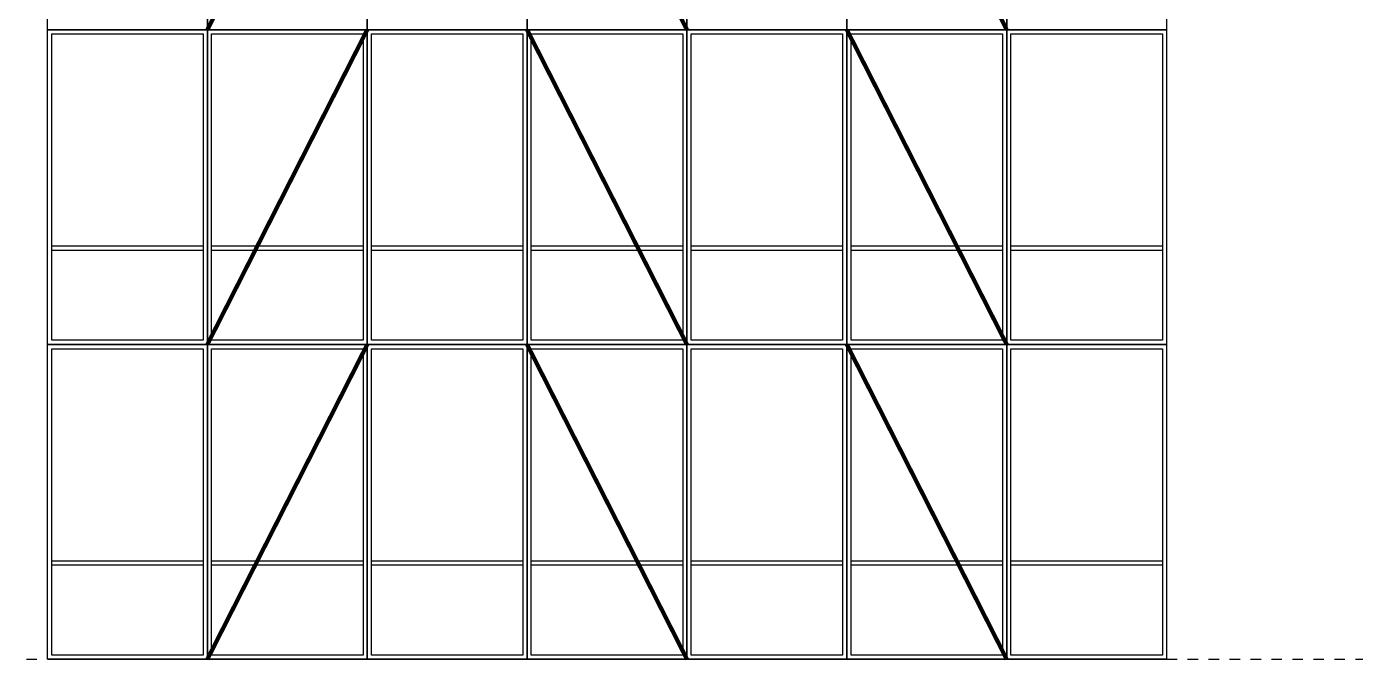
# Model space of a CAD drawing. Header units: metres. Extents: x -300 to 4827, y -95 to 2390.
# Drawn here: x 1630 to 2263, y 39 to 342 of the extents above; entities that cross this region are included whole.
import ezdxf

# ---------------------------------------------------------------- set-up
doc = ezdxf.new("R2010")
doc.units = ezdxf.units.M
doc.linetypes.add('DASHED', pattern=[10, 5, -5])
for name, color, linetype in [('base_line', 7, 'CONTINUOUS'), ('diagonal_braces', 5, 'CONTINUOUS'), ('rect_polygon', 7, 'CONTINUOUS'), ('rung', 7, 'CONTINUOUS'), ('space_line', 7, 'DASHED')]:
    doc.layers.add(name, color=color, linetype=linetype)

msp = doc.modelspace()

# ---------------------------------------------------------------- linework, layer by layer
at = {"layer": 'base_line'}
msp.add_line((1640, 40), (2173.4, 40), dxfattribs=at)
at = {"layer": 'diagonal_braces'}
for points in [[(1716.2, 340, 2, 2, 0), (1792.4, 490, 2, 2, 0)], [(1716.2, 340, 2, 2, 0), (1792.4, 490, 2, 2, 0)], [(1716.2, 340, 2, 2, 0), (1792.4, 490, 2, 2, 0)], [(1716.2, 340, 2, 2, 0), (1792.4, 490, 2, 2, 0)], [(1716.2, 340, 2, 2, 0), (1792.4, 490, 2, 2, 0)], [(1716.2, 340, 2, 2, 0), (1792.4, 490, 2, 2, 0)], [(1716.2, 340, 2, 2, 0), (1792.4, 490, 2, 2, 0)], [(1716.2, 340, 2, 2, 0), (1792.4, 490, 2, 2, 0)], [(1868.6, 490, 2, 2, 0), (1944.8, 340, 2, 2, 0)], [(1868.6, 490, 2, 2, 0), (1944.8, 340, 2, 2, 0)], [(1868.6, 490, 2, 2, 0), (1944.8, 340, 2, 2, 0)], [(1868.6, 490, 2, 2, 0), (1944.8, 340, 2, 2, 0)], [(1868.6, 490, 2, 2, 0), (1944.8, 340, 2, 2, 0)], [(1868.6, 490, 2, 2, 0), (1944.8, 340, 2, 2, 0)], [(1868.6, 490, 2, 2, 0), (1944.8, 340, 2, 2, 0)], [(1868.6, 490, 2, 2, 0), (1944.8, 340, 2, 2, 0)], [(2021, 490, 2, 2, 0), (2097.2, 340, 2, 2, 0)], [(2021, 490, 2, 2, 0), (2097.2, 340, 2, 2, 0)], [(2021, 490, 2, 2, 0), (2097.2, 340, 2, 2, 0)], [(2021, 490, 2, 2, 0), (2097.2, 340, 2, 2, 0)], [(2021, 490, 2, 2, 0), (2097.2, 340, 2, 2, 0)], [(2021, 490, 2, 2, 0), (2097.2, 340, 2, 2, 0)], [(2021, 490, 2, 2, 0), (2097.2, 340, 2, 2, 0)], [(2021, 490, 2, 2, 0), (2097.2, 340, 2, 2, 0)], [(1716.2, 190, 2, 2, 0), (1792.4, 340, 2, 2, 0)], [(1716.2, 190, 2, 2, 0), (1792.4, 340, 2, 2, 0)], [(1716.2, 190, 2, 2, 0), (1792.4, 340, 2, 2, 0)], [(1716.2, 190, 2, 2, 0), (1792.4, 340, 2, 2, 0)], [(1716.2, 190, 2, 2, 0), (1792.4, 340, 2, 2, 0)], [(1716.2, 190, 2, 2, 0), (1792.4, 340, 2, 2, 0)], [(1716.2, 190, 2, 2, 0), (1792.4, 340, 2, 2, 0)], [(1716.2, 190, 2, 2, 0), (1792.4, 340, 2, 2, 0)], [(1868.6, 340, 2, 2, 0), (1944.8, 190, 2, 2, 0)], [(1868.6, 340, 2, 2, 0), (1944.8, 190, 2, 2, 0)], [(1868.6, 340, 2, 2, 0), (1944.8, 190, 2, 2, 0)], [(1868.6, 340, 2, 2, 0), (1944.8, 190, 2, 2, 0)], [(1868.6, 340, 2, 2, 0), (1944.8, 190, 2, 2, 0)], [(1868.6, 340, 2, 2, 0), (1944.8, 190, 2, 2, 0)], [(1868.6, 340, 2, 2, 0), (1944.8, 190, 2, 2, 0)], [(1868.6, 340, 2, 2, 0), (1944.8, 190, 2, 2, 0)], [(2021, 340, 2, 2, 0), (2097.2, 190, 2, 2, 0)], [(2021, 340, 2, 2, 0), (2097.2, 190, 2, 2, 0)], [(2021, 340, 2, 2, 0), (2097.2, 190, 2, 2, 0)], [(2021, 340, 2, 2, 0), (2097.2, 190, 2, 2, 0)], [(2021, 340, 2, 2, 0), (2097.2, 190, 2, 2, 0)], [(2021, 340, 2, 2, 0), (2097.2, 190, 2, 2, 0)], [(2021, 340, 2, 2, 0), (2097.2, 190, 2, 2, 0)], [(2021, 340, 2, 2, 0), (2097.2, 190, 2, 2, 0)], [(1716.2, 40, 2, 2, 0), (1792.4, 190, 2, 2, 0)], [(1716.2, 40, 2, 2, 0), (1792.4, 190, 2, 2, 0)], [(1716.2, 40, 2, 2, 0), (1792.4, 190, 2, 2, 0)], [(1716.2, 40, 2, 2, 0), (1792.4, 190, 2, 2, 0)], [(1716.2, 40, 2, 2, 0), (1792.4, 190, 2, 2, 0)], [(1716.2, 40, 2, 2, 0), (1792.4, 190, 2, 2, 0)], [(1716.2, 40, 2, 2, 0), (1792.4, 190, 2, 2, 0)], [(1716.2, 40, 2, 2, 0), (1792.4, 190, 2, 2, 0)], [(1868.6, 190, 2, 2, 0), (1944.8, 40, 2, 2, 0)], [(1868.6, 190, 2, 2, 0), (1944.8, 40, 2, 2, 0)], [(1868.6, 190, 2, 2, 0), (1944.8, 40, 2, 2, 0)], [(1868.6, 190, 2, 2, 0), (1944.8, 40, 2, 2, 0)], [(1868.6, 190, 2, 2, 0), (1944.8, 40, 2, 2, 0)], [(1868.6, 190, 2, 2, 0), (1944.8, 40, 2, 2, 0)], [(1868.6, 190, 2, 2, 0), (1944.8, 40, 2, 2, 0)], [(1868.6, 190, 2, 2, 0), (1944.8, 40, 2, 2, 0)], [(2021, 190, 2, 2, 0), (2097.2, 40, 2, 2, 0)], [(2021, 190, 2, 2, 0), (2097.2, 40, 2, 2, 0)], [(2021, 190, 2, 2, 0), (2097.2, 40, 2, 2, 0)], [(2021, 190, 2, 2, 0), (2097.2, 40, 2, 2, 0)], [(2021, 190, 2, 2, 0), (2097.2, 40, 2, 2, 0)], [(2021, 190, 2, 2, 0), (2097.2, 40, 2, 2, 0)], [(2021, 190, 2, 2, 0), (2097.2, 40, 2, 2, 0)], [(2021, 190, 2, 2, 0), (2097.2, 40, 2, 2, 0)]]:
    msp.add_lwpolyline(points, format="xyseb", dxfattribs=at)
at = {"layer": 'rect_polygon'}
for points in [[(1640, 340), (1640, 490), (1716.2, 490), (1716.2, 340)], [(1640, 340), (1640, 490), (1716.2, 490), (1716.2, 340)], [(1640, 340), (1640, 490), (1716.2, 490), (1716.2, 340)], [(1640, 340), (1640, 490), (1716.2, 490), (1716.2, 340)], [(1640, 340), (1640, 490), (1716.2, 490), (1716.2, 340)], [(1640, 340), (1640, 490), (1716.2, 490), (1716.2, 340)], [(1640, 340), (1640, 490), (1716.2, 490), (1716.2, 340)], [(1640, 340), (1640, 490), (1716.2, 490), (1716.2, 340)], [(1716.2, 340), (1716.2, 490), (1792.4, 490), (1792.4, 340)], [(1716.2, 340), (1716.2, 490), (1792.4, 490), (1792.4, 340)], [(1716.2, 340), (1716.2, 490), (1792.4, 490), (1792.4, 340)], [(1716.2, 340), (1716.2, 490), (1792.4, 490), (1792.4, 340)], [(1716.2, 340), (1716.2, 490), (1792.4, 490), (1792.4, 340)], [(1716.2, 340), (1716.2, 490), (1792.4, 490), (1792.4, 340)], [(1716.2, 340), (1716.2, 490), (1792.4, 490), (1792.4, 340)], [(1716.2, 340), (1716.2, 490), (1792.4, 490), (1792.4, 340)], [(1792.4, 340), (1792.4, 490), (1868.6, 490), (1868.6, 340)], [(1792.4, 340), (1792.4, 490), (1868.6, 490), (1868.6, 340)], [(1792.4, 340), (1792.4, 490), (1868.6, 490), (1868.6, 340)], [(1792.4, 340), (1792.4, 490), (1868.6, 490), (1868.6, 340)], [(1792.4, 340), (1792.4, 490), (1868.6, 490), (1868.6, 340)], [(1792.4, 340), (1792.4, 490), (1868.6, 490), (1868.6, 340)], [(1792.4, 340), (1792.4, 490), (1868.6, 490), (1868.6, 340)], [(1792.4, 340), (1792.4, 490), (1868.6, 490), (1868.6, 340)], [(1868.6, 340), (1868.6, 490), (1944.8, 490), (1944.8, 340)], [(1868.6, 340), (1868.6, 490), (1944.8, 490), (1944.8, 340)], [(1868.6, 340), (1868.6, 490), (1944.8, 490), (1944.8, 340)], [(1868.6, 340), (1868.6, 490), (1944.8, 490), (1944.8, 340)], [(1868.6, 340), (1868.6, 490), (1944.8, 490), (1944.8, 340)], [(1868.6, 340), (1868.6, 490), (1944.8, 490), (1944.8, 340)], [(1868.6, 340), (1868.6, 490), (1944.8, 490), (1944.8, 340)], [(1868.6, 340), (1868.6, 490), (1944.8, 490), (1944.8, 340)], [(1944.8, 340), (1944.8, 490), (2021, 490), (2021, 340)], [(1944.8, 340), (1944.8, 490), (2021, 490), (2021, 340)], [(1944.8, 340), (1944.8, 490), (2021, 490), (2021, 340)], [(1944.8, 340), (1944.8, 490), (2021, 490), (2021, 340)], [(1944.8, 340), (1944.8, 490), (2021, 490), (2021, 340)], [(1944.8, 340), (1944.8, 490), (2021, 490), (2021, 340)], [(1944.8, 340), (1944.8, 490), (2021, 490), (2021, 340)], [(1944.8, 340), (1944.8, 490), (2021, 490), (2021, 340)], [(2021, 340), (2021, 490), (2097.2, 490), (2097.2, 340)], [(2021, 340), (2021, 490), (2097.2, 490), (2097.2, 340)], [(2021, 340), (2021, 490), (2097.2, 490), (2097.2, 340)], [(2021, 340), (2021, 490), (2097.2, 490), (2097.2, 340)], [(2021, 340), (2021, 490), (2097.2, 490), (2097.2, 340)], [(2021, 340), (2021, 490), (2097.2, 490), (2097.2, 340)], [(2021, 340), (2021, 490), (2097.2, 490), (2097.2, 340)], [(2021, 340), (2021, 490), (2097.2, 490), (2097.2, 340)], [(2097.2, 340), (2097.2, 490), (2173.4, 490), (2173.4, 340)], [(2097.2, 340), (2097.2, 490), (2173.4, 490), (2173.4, 340)], [(2097.2, 340), (2097.2, 490), (2173.4, 490), (2173.4, 340)], [(2097.2, 340), (2097.2, 490), (2173.4, 490), (2173.4, 340)], [(2097.2, 340), (2097.2, 490), (2173.4, 490), (2173.4, 340)], [(2097.2, 340), (2097.2, 490), (2173.4, 490), (2173.4, 340)], [(2097.2, 340), (2097.2, 490), (2173.4, 490), (2173.4, 340)], [(2097.2, 340), (2097.2, 490), (2173.4, 490), (2173.4, 340)], [(1640, 190), (1640, 340), (1716.2, 340), (1716.2, 190)], [(1640, 190), (1640, 340), (1716.2, 340), (1716.2, 190)], [(1640, 190), (1640, 340), (1716.2, 340), (1716.2, 190)], [(1640, 190), (1640, 340), (1716.2, 340), (1716.2, 190)], [(1640, 190), (1640, 340), (1716.2, 340), (1716.2, 190)], [(1640, 190), (1640, 340), (1716.2, 340), (1716.2, 190)], [(1640, 190), (1640, 340), (1716.2, 340), (1716.2, 190)], [(1640, 190), (1640, 340), (1716.2, 340), (1716.2, 190)], [(1642, 192), (1642, 338), (1714.2, 338), (1714.2, 192)], [(1642, 192), (1642, 338), (1714.2, 338), (1714.2, 192)], [(1642, 192), (1642, 338), (1714.2, 338), (1714.2, 192)], [(1642, 192), (1642, 338), (1714.2, 338), (1714.2, 192)], [(1642, 192), (1642, 338), (1714.2, 338), (1714.2, 192)], [(1642, 192), (1642, 338), (1714.2, 338), (1714.2, 192)], [(1642, 192), (1642, 338), (1714.2, 338), (1714.2, 192)], [(1642, 192), (1642, 338), (1714.2, 338), (1714.2, 192)], [(1716.2, 190), (1716.2, 340), (1792.4, 340), (1792.4, 190)], [(1716.2, 190), (1716.2, 340), (1792.4, 340), (1792.4, 190)], [(1716.2, 190), (1716.2, 340), (1792.4, 340), (1792.4, 190)], [(1716.2, 190), (1716.2, 340), (1792.4, 340), (1792.4, 190)], [(1716.2, 190), (1716.2, 340), (1792.4, 340), (1792.4, 190)], [(1716.2, 190), (1716.2, 340), (1792.4, 340), (1792.4, 190)], [(1716.2, 190), (1716.2, 340), (1792.4, 340), (1792.4, 190)], [(1716.2, 190), (1716.2, 340), (1792.4, 340), (1792.4, 190)], [(1718.2, 192), (1718.2, 338), (1790.4, 338), (1790.4, 192)], [(1718.2, 192), (1718.2, 338), (1790.4, 338), (1790.4, 192)], [(1718.2, 192), (1718.2, 338), (1790.4, 338), (1790.4, 192)], [(1718.2, 192), (1718.2, 338), (1790.4, 338), (1790.4, 192)], [(1718.2, 192), (1718.2, 338), (1790.4, 338), (1790.4, 192)], [(1718.2, 192), (1718.2, 338), (1790.4, 338), (1790.4, 192)], [(1718.2, 192), (1718.2, 338), (1790.4, 338), (1790.4, 192)], [(1718.2, 192), (1718.2, 338), (1790.4, 338), (1790.4, 192)], [(1792.4, 190), (1792.4, 340), (1868.6, 340), (1868.6, 190)], [(1792.4, 190), (1792.4, 340), (1868.6, 340), (1868.6, 190)], [(1792.4, 190), (1792.4, 340), (1868.6, 340), (1868.6, 190)], [(1792.4, 190), (1792.4, 340), (1868.6, 340), (1868.6, 190)], [(1792.4, 190), (1792.4, 340), (1868.6, 340), (1868.6, 190)], [(1792.4, 190), (1792.4, 340), (1868.6, 340), (1868.6, 190)], [(1792.4, 190), (1792.4, 340), (1868.6, 340), (1868.6, 190)], [(1792.4, 190), (1792.4, 340), (1868.6, 340), (1868.6, 190)], [(1794.4, 192), (1794.4, 338), (1866.6, 338), (1866.6, 192)], [(1794.4, 192), (1794.4, 338), (1866.6, 338), (1866.6, 192)], [(1794.4, 192), (1794.4, 338), (1866.6, 338), (1866.6, 192)], [(1794.4, 192), (1794.4, 338), (1866.6, 338), (1866.6, 192)], [(1794.4, 192), (1794.4, 338), (1866.6, 338), (1866.6, 192)], [(1794.4, 192), (1794.4, 338), (1866.6, 338), (1866.6, 192)], [(1794.4, 192), (1794.4, 338), (1866.6, 338), (1866.6, 192)], [(1794.4, 192), (1794.4, 338), (1866.6, 338), (1866.6, 192)], [(1868.6, 190), (1868.6, 340), (1944.8, 340), (1944.8, 190)], [(1868.6, 190), (1868.6, 340), (1944.8, 340), (1944.8, 190)], [(1868.6, 190), (1868.6, 340), (1944.8, 340), (1944.8, 190)], [(1868.6, 190), (1868.6, 340), (1944.8, 340), (1944.8, 190)], [(1868.6, 190), (1868.6, 340), (1944.8, 340), (1944.8, 190)], [(1868.6, 190), (1868.6, 340), (1944.8, 340), (1944.8, 190)], [(1868.6, 190), (1868.6, 340), (1944.8, 340), (1944.8, 190)], [(1868.6, 190), (1868.6, 340), (1944.8, 340), (1944.8, 190)], [(1870.6, 192), (1870.6, 338), (1942.8, 338), (1942.8, 192)], [(1870.6, 192), (1870.6, 338), (1942.8, 338), (1942.8, 192)], [(1870.6, 192), (1870.6, 338), (1942.8, 338), (1942.8, 192)], [(1870.6, 192), (1870.6, 338), (1942.8, 338), (1942.8, 192)], [(1870.6, 192), (1870.6, 338), (1942.8, 338), (1942.8, 192)], [(1870.6, 192), (1870.6, 338), (1942.8, 338), (1942.8, 192)], [(1870.6, 192), (1870.6, 338), (1942.8, 338), (1942.8, 192)], [(1870.6, 192), (1870.6, 338), (1942.8, 338), (1942.8, 192)], [(1944.8, 190), (1944.8, 340), (2021, 340), (2021, 190)], [(1944.8, 190), (1944.8, 340), (2021, 340), (2021, 190)], [(1944.8, 190), (1944.8, 340), (2021, 340), (2021, 190)], [(1944.8, 190), (1944.8, 340), (2021, 340), (2021, 190)], [(1944.8, 190), (1944.8, 340), (2021, 340), (2021, 190)], [(1944.8, 190), (1944.8, 340), (2021, 340), (2021, 190)], [(1944.8, 190), (1944.8, 340), (2021, 340), (2021, 190)], [(1944.8, 190), (1944.8, 340), (2021, 340), (2021, 190)], [(1946.8, 192), (1946.8, 338), (2019, 338), (2019, 192)], [(1946.8, 192), (1946.8, 338), (2019, 338), (2019, 192)], [(1946.8, 192), (1946.8, 338), (2019, 338), (2019, 192)], [(1946.8, 192), (1946.8, 338), (2019, 338), (2019, 192)], [(1946.8, 192), (1946.8, 338), (2019, 338), (2019, 192)], [(1946.8, 192), (1946.8, 338), (2019, 338), (2019, 192)], [(1946.8, 192), (1946.8, 338), (2019, 338), (2019, 192)], [(1946.8, 192), (1946.8, 338), (2019, 338), (2019, 192)], [(2021, 190), (2021, 340), (2097.2, 340), (2097.2, 190)], [(2021, 190), (2021, 340), (2097.2, 340), (2097.2, 190)], [(2021, 190), (2021, 340), (2097.2, 340), (2097.2, 190)], [(2021, 190), (2021, 340), (2097.2, 340), (2097.2, 190)], [(2021, 190), (2021, 340), (2097.2, 340), (2097.2, 190)], [(2021, 190), (2021, 340), (2097.2, 340), (2097.2, 190)], [(2021, 190), (2021, 340), (2097.2, 340), (2097.2, 190)], [(2021, 190), (2021, 340), (2097.2, 340), (2097.2, 190)], [(2023, 192), (2023, 338), (2095.2, 338), (2095.2, 192)], [(2023, 192), (2023, 338), (2095.2, 338), (2095.2, 192)], [(2023, 192), (2023, 338), (2095.2, 338), (2095.2, 192)], [(2023, 192), (2023, 338), (2095.2, 338), (2095.2, 192)], [(2023, 192), (2023, 338), (2095.2, 338), (2095.2, 192)], [(2023, 192), (2023, 338), (2095.2, 338), (2095.2, 192)], [(2023, 192), (2023, 338), (2095.2, 338), (2095.2, 192)], [(2023, 192), (2023, 338), (2095.2, 338), (2095.2, 192)], [(2097.2, 190), (2097.2, 340), (2173.4, 340), (2173.4, 190)], [(2097.2, 190), (2097.2, 340), (2173.4, 340), (2173.4, 190)], [(2097.2, 190), (2097.2, 340), (2173.4, 340), (2173.4, 190)], [(2097.2, 190), (2097.2, 340), (2173.4, 340), (2173.4, 190)], [(2097.2, 190), (2097.2, 340), (2173.4, 340), (2173.4, 190)], [(2097.2, 190), (2097.2, 340), (2173.4, 340), (2173.4, 190)], [(2097.2, 190), (2097.2, 340), (2173.4, 340), (2173.4, 190)], [(2097.2, 190), (2097.2, 340), (2173.4, 340), (2173.4, 190)], [(2099.2, 192), (2099.2, 338), (2171.4, 338), (2171.4, 192)], [(2099.2, 192), (2099.2, 338), (2171.4, 338), (2171.4, 192)], [(2099.2, 192), (2099.2, 338), (2171.4, 338), (2171.4, 192)], [(2099.2, 192), (2099.2, 338), (2171.4, 338), (2171.4, 192)], [(2099.2, 192), (2099.2, 338), (2171.4, 338), (2171.4, 192)], [(2099.2, 192), (2099.2, 338), (2171.4, 338), (2171.4, 192)], [(2099.2, 192), (2099.2, 338), (2171.4, 338), (2171.4, 192)], [(2099.2, 192), (2099.2, 338), (2171.4, 338), (2171.4, 192)], [(1640, 40), (1640, 190), (1716.2, 190), (1716.2, 40)], [(1640, 40), (1640, 190), (1716.2, 190), (1716.2, 40)], [(1640, 40), (1640, 190), (1716.2, 190), (1716.2, 40)], [(1640, 40), (1640, 190), (1716.2, 190), (1716.2, 40)], [(1640, 40), (1640, 190), (1716.2, 190), (1716.2, 40)], [(1640, 40), (1640, 190), (1716.2, 190), (1716.2, 40)], [(1640, 40), (1640, 190), (1716.2, 190), (1716.2, 40)], [(1640, 40), (1640, 190), (1716.2, 190), (1716.2, 40)], [(1642, 42), (1642, 188), (1714.2, 188), (1714.2, 42)], [(1642, 42), (1642, 188), (1714.2, 188), (1714.2, 42)], [(1642, 42), (1642, 188), (1714.2, 188), (1714.2, 42)], [(1642, 42), (1642, 188), (1714.2, 188), (1714.2, 42)], [(1642, 42), (1642, 188), (1714.2, 188), (1714.2, 42)], [(1642, 42), (1642, 188), (1714.2, 188), (1714.2, 42)], [(1642, 42), (1642, 188), (1714.2, 188), (1714.2, 42)], [(1642, 42), (1642, 188), (1714.2, 188), (1714.2, 42)], [(1716.2, 40), (1716.2, 190), (1792.4, 190), (1792.4, 40)], [(1716.2, 40), (1716.2, 190), (1792.4, 190), (1792.4, 40)], [(1716.2, 40), (1716.2, 190), (1792.4, 190), (1792.4, 40)], [(1716.2, 40), (1716.2, 190), (1792.4, 190), (1792.4, 40)], [(1716.2, 40), (1716.2, 190), (1792.4, 190), (1792.4, 40)], [(1716.2, 40), (1716.2, 190), (1792.4, 190), (1792.4, 40)], [(1716.2, 40), (1716.2, 190), (1792.4, 190), (1792.4, 40)], [(1716.2, 40), (1716.2, 190), (1792.4, 190), (1792.4, 40)], [(1718.2, 42), (1718.2, 188), (1790.4, 188), (1790.4, 42)], [(1718.2, 42), (1718.2, 188), (1790.4, 188), (1790.4, 42)], [(1718.2, 42), (1718.2, 188), (1790.4, 188), (1790.4, 42)], [(1718.2, 42), (1718.2, 188), (1790.4, 188), (1790.4, 42)], [(1718.2, 42), (1718.2, 188), (1790.4, 188), (1790.4, 42)], [(1718.2, 42), (1718.2, 188), (1790.4, 188), (1790.4, 42)], [(1718.2, 42), (1718.2, 188), (1790.4, 188), (1790.4, 42)], [(1718.2, 42), (1718.2, 188), (1790.4, 188), (1790.4, 42)], [(1792.4, 40), (1792.4, 190), (1868.6, 190), (1868.6, 40)], [(1792.4, 40), (1792.4, 190), (1868.6, 190), (1868.6, 40)], [(1792.4, 40), (1792.4, 190), (1868.6, 190), (1868.6, 40)], [(1792.4, 40), (1792.4, 190), (1868.6, 190), (1868.6, 40)], [(1792.4, 40), (1792.4, 190), (1868.6, 190), (1868.6, 40)], [(1792.4, 40), (1792.4, 190), (1868.6, 190), (1868.6, 40)], [(1792.4, 40), (1792.4, 190), (1868.6, 190), (1868.6, 40)], [(1792.4, 40), (1792.4, 190), (1868.6, 190), (1868.6, 40)], [(1794.4, 42), (1794.4, 188), (1866.6, 188), (1866.6, 42)], [(1794.4, 42), (1794.4, 188), (1866.6, 188), (1866.6, 42)], [(1794.4, 42), (1794.4, 188), (1866.6, 188), (1866.6, 42)], [(1794.4, 42), (1794.4, 188), (1866.6, 188), (1866.6, 42)], [(1794.4, 42), (1794.4, 188), (1866.6, 188), (1866.6, 42)], [(1794.4, 42), (1794.4, 188), (1866.6, 188), (1866.6, 42)], [(1794.4, 42), (1794.4, 188), (1866.6, 188), (1866.6, 42)], [(1794.4, 42), (1794.4, 188), (1866.6, 188), (1866.6, 42)], [(1868.6, 40), (1868.6, 190), (1944.8, 190), (1944.8, 40)], [(1868.6, 40), (1868.6, 190), (1944.8, 190), (1944.8, 40)], [(1868.6, 40), (1868.6, 190), (1944.8, 190), (1944.8, 40)], [(1868.6, 40), (1868.6, 190), (1944.8, 190), (1944.8, 40)], [(1868.6, 40), (1868.6, 190), (1944.8, 190), (1944.8, 40)], [(1868.6, 40), (1868.6, 190), (1944.8, 190), (1944.8, 40)], [(1868.6, 40), (1868.6, 190), (1944.8, 190), (1944.8, 40)], [(1868.6, 40), (1868.6, 190), (1944.8, 190), (1944.8, 40)], [(1870.6, 42), (1870.6, 188), (1942.8, 188), (1942.8, 42)], [(1870.6, 42), (1870.6, 188), (1942.8, 188), (1942.8, 42)], [(1870.6, 42), (1870.6, 188), (1942.8, 188), (1942.8, 42)], [(1870.6, 42), (1870.6, 188), (1942.8, 188), (1942.8, 42)], [(1870.6, 42), (1870.6, 188), (1942.8, 188), (1942.8, 42)], [(1870.6, 42), (1870.6, 188), (1942.8, 188), (1942.8, 42)], [(1870.6, 42), (1870.6, 188), (1942.8, 188), (1942.8, 42)], [(1870.6, 42), (1870.6, 188), (1942.8, 188), (1942.8, 42)], [(1944.8, 40), (1944.8, 190), (2021, 190), (2021, 40)], [(1944.8, 40), (1944.8, 190), (2021, 190), (2021, 40)], [(1944.8, 40), (1944.8, 190), (2021, 190), (2021, 40)], [(1944.8, 40), (1944.8, 190), (2021, 190), (2021, 40)], [(1944.8, 40), (1944.8, 190), (2021, 190), (2021, 40)], [(1944.8, 40), (1944.8, 190), (2021, 190), (2021, 40)], [(1944.8, 40), (1944.8, 190), (2021, 190), (2021, 40)], [(1944.8, 40), (1944.8, 190), (2021, 190), (2021, 40)], [(1946.8, 42), (1946.8, 188), (2019, 188), (2019, 42)], [(1946.8, 42), (1946.8, 188), (2019, 188), (2019, 42)], [(1946.8, 42), (1946.8, 188), (2019, 188), (2019, 42)], [(1946.8, 42), (1946.8, 188), (2019, 188), (2019, 42)], [(1946.8, 42), (1946.8, 188), (2019, 188), (2019, 42)], [(1946.8, 42), (1946.8, 188), (2019, 188), (2019, 42)], [(1946.8, 42), (1946.8, 188), (2019, 188), (2019, 42)], [(1946.8, 42), (1946.8, 188), (2019, 188), (2019, 42)], [(2021, 40), (2021, 190), (2097.2, 190), (2097.2, 40)], [(2021, 40), (2021, 190), (2097.2, 190), (2097.2, 40)], [(2021, 40), (2021, 190), (2097.2, 190), (2097.2, 40)], [(2021, 40), (2021, 190), (2097.2, 190), (2097.2, 40)], [(2021, 40), (2021, 190), (2097.2, 190), (2097.2, 40)], [(2021, 40), (2021, 190), (2097.2, 190), (2097.2, 40)], [(2021, 40), (2021, 190), (2097.2, 190), (2097.2, 40)], [(2021, 40), (2021, 190), (2097.2, 190), (2097.2, 40)], [(2023, 42), (2023, 188), (2095.2, 188), (2095.2, 42)], [(2023, 42), (2023, 188), (2095.2, 188), (2095.2, 42)], [(2023, 42), (2023, 188), (2095.2, 188), (2095.2, 42)], [(2023, 42), (2023, 188), (2095.2, 188), (2095.2, 42)], [(2023, 42), (2023, 188), (2095.2, 188), (2095.2, 42)], [(2023, 42), (2023, 188), (2095.2, 188), (2095.2, 42)], [(2023, 42), (2023, 188), (2095.2, 188), (2095.2, 42)], [(2023, 42), (2023, 188), (2095.2, 188), (2095.2, 42)], [(2097.2, 40), (2097.2, 190), (2173.4, 190), (2173.4, 40)], [(2097.2, 40), (2097.2, 190), (2173.4, 190), (2173.4, 40)], [(2097.2, 40), (2097.2, 190), (2173.4, 190), (2173.4, 40)], [(2097.2, 40), (2097.2, 190), (2173.4, 190), (2173.4, 40)], [(2097.2, 40), (2097.2, 190), (2173.4, 190), (2173.4, 40)], [(2097.2, 40), (2097.2, 190), (2173.4, 190), (2173.4, 40)], [(2097.2, 40), (2097.2, 190), (2173.4, 190), (2173.4, 40)], [(2097.2, 40), (2097.2, 190), (2173.4, 190), (2173.4, 40)], [(2099.2, 42), (2099.2, 188), (2171.4, 188), (2171.4, 42)], [(2099.2, 42), (2099.2, 188), (2171.4, 188), (2171.4, 42)], [(2099.2, 42), (2099.2, 188), (2171.4, 188), (2171.4, 42)], [(2099.2, 42), (2099.2, 188), (2171.4, 188), (2171.4, 42)], [(2099.2, 42), (2099.2, 188), (2171.4, 188), (2171.4, 42)], [(2099.2, 42), (2099.2, 188), (2171.4, 188), (2171.4, 42)], [(2099.2, 42), (2099.2, 188), (2171.4, 188), (2171.4, 42)], [(2099.2, 42), (2099.2, 188), (2171.4, 188), (2171.4, 42)]]:
    msp.add_lwpolyline(points, close=True, dxfattribs=at)
at = {"layer": 'rung'}
for p, q in [((1642, 237), (1714.2, 237)), ((1642, 237), (1714.2, 237)), ((1642, 237), (1714.2, 237)), ((1642, 237), (1714.2, 237)), ((1642, 237), (1714.2, 237)), ((1642, 237), (1714.2, 237)), ((1642, 237), (1714.2, 237)), ((1642, 237), (1714.2, 237)), ((1642, 235), (1714.2, 235)), ((1642, 235), (1714.2, 235)), ((1642, 235), (1714.2, 235)), ((1642, 235), (1714.2, 235)), ((1642, 235), (1714.2, 235)), ((1642, 235), (1714.2, 235)), ((1642, 235), (1714.2, 235)), ((1642, 235), (1714.2, 235)), ((1718.2, 237), (1790.4, 237)), ((1718.2, 237), (1790.4, 237)), ((1718.2, 237), (1790.4, 237)), ((1718.2, 237), (1790.4, 237)), ((1718.2, 237), (1790.4, 237)), ((1718.2, 237), (1790.4, 237)), ((1718.2, 237), (1790.4, 237)), ((1718.2, 237), (1790.4, 237)), ((1718.2, 235), (1790.4, 235)), ((1718.2, 235), (1790.4, 235)), ((1718.2, 235), (1790.4, 235)), ((1718.2, 235), (1790.4, 235)), ((1718.2, 235), (1790.4, 235)), ((1718.2, 235), (1790.4, 235)), ((1718.2, 235), (1790.4, 235)), ((1718.2, 235), (1790.4, 235)), ((1794.4, 237), (1866.6, 237)), ((1794.4, 237), (1866.6, 237)), ((1794.4, 237), (1866.6, 237)), ((1794.4, 237), (1866.6, 237)), ((1794.4, 237), (1866.6, 237)), ((1794.4, 237), (1866.6, 237)), ((1794.4, 237), (1866.6, 237)), ((1794.4, 237), (1866.6, 237)), ((1794.4, 235), (1866.6, 235)), ((1794.4, 235), (1866.6, 235)), ((1794.4, 235), (1866.6, 235)), ((1794.4, 235), (1866.6, 235)), ((1794.4, 235), (1866.6, 235)), ((1794.4, 235), (1866.6, 235)), ((1794.4, 235), (1866.6, 235)), ((1794.4, 235), (1866.6, 235)), ((1870.6, 237), (1942.8, 237)), ((1870.6, 237), (1942.8, 237)), ((1870.6, 237), (1942.8, 237)), ((1870.6, 237), (1942.8, 237)), ((1870.6, 237), (1942.8, 237)), ((1870.6, 237), (1942.8, 237)), ((1870.6, 237), (1942.8, 237)), ((1870.6, 237), (1942.8, 237)), ((1870.6, 235), (1942.8, 235)), ((1870.6, 235), (1942.8, 235)), ((1870.6, 235), (1942.8, 235)), ((1870.6, 235), (1942.8, 235)), ((1870.6, 235), (1942.8, 235)), ((1870.6, 235), (1942.8, 235)), ((1870.6, 235), (1942.8, 235)), ((1870.6, 235), (1942.8, 235)), ((1946.8, 237), (2019, 237)), ((1946.8, 237), (2019, 237)), ((1946.8, 237), (2019, 237)), ((1946.8, 237), (2019, 237)), ((1946.8, 237), (2019, 237)), ((1946.8, 237), (2019, 237)), ((1946.8, 237), (2019, 237)), ((1946.8, 237), (2019, 237)), ((1946.8, 235), (2019, 235)), ((1946.8, 235), (2019, 235)), ((1946.8, 235), (2019, 235)), ((1946.8, 235), (2019, 235)), ((1946.8, 235), (2019, 235)), ((1946.8, 235), (2019, 235)), ((1946.8, 235), (2019, 235)), ((1946.8, 235), (2019, 235)), ((2023, 237), (2095.2, 237)), ((2023, 237), (2095.2, 237)), ((2023, 237), (2095.2, 237)), ((2023, 237), (2095.2, 237)), ((2023, 237), (2095.2, 237)), ((2023, 237), (2095.2, 237)), ((2023, 237), (2095.2, 237)), ((2023, 237), (2095.2, 237)), ((2023, 235), (2095.2, 235)), ((2023, 235), (2095.2, 235)), ((2023, 235), (2095.2, 235)), ((2023, 235), (2095.2, 235)), ((2023, 235), (2095.2, 235)), ((2023, 235), (2095.2, 235)), ((2023, 235), (2095.2, 235)), ((2023, 235), (2095.2, 235)), ((2099.2, 237), (2171.4, 237)), ((2099.2, 237), (2171.4, 237)), ((2099.2, 237), (2171.4, 237)), ((2099.2, 237), (2171.4, 237)), ((2099.2, 237), (2171.4, 237)), ((2099.2, 237), (2171.4, 237)), ((2099.2, 237), (2171.4, 237)), ((2099.2, 237), (2171.4, 237)), ((2099.2, 235), (2171.4, 235)), ((2099.2, 235), (2171.4, 235)), ((2099.2, 235), (2171.4, 235)), ((2099.2, 235), (2171.4, 235)), ((2099.2, 235), (2171.4, 235)), ((2099.2, 235), (2171.4, 235)), ((2099.2, 235), (2171.4, 235)), ((2099.2, 235), (2171.4, 235)), ((1642, 87), (1714.2, 87)), ((1642, 87), (1714.2, 87)), ((1642, 87), (1714.2, 87)), ((1642, 87), (1714.2, 87)), ((1642, 87), (1714.2, 87)), ((1642, 87), (1714.2, 87)), ((1642, 87), (1714.2, 87)), ((1642, 87), (1714.2, 87)), ((1642, 85), (1714.2, 85)), ((1642, 85), (1714.2, 85)), ((1642, 85), (1714.2, 85)), ((1642, 85), (1714.2, 85)), ((1642, 85), (1714.2, 85)), ((1642, 85), (1714.2, 85)), ((1642, 85), (1714.2, 85)), ((1642, 85), (1714.2, 85)), ((1718.2, 87), (1790.4, 87)), ((1718.2, 87), (1790.4, 87)), ((1718.2, 87), (1790.4, 87)), ((1718.2, 87), (1790.4, 87)), ((1718.2, 87), (1790.4, 87)), ((1718.2, 87), (1790.4, 87)), ((1718.2, 87), (1790.4, 87)), ((1718.2, 87), (1790.4, 87)), ((1718.2, 85), (1790.4, 85)), ((1718.2, 85), (1790.4, 85)), ((1718.2, 85), (1790.4, 85)), ((1718.2, 85), (1790.4, 85)), ((1718.2, 85), (1790.4, 85)), ((1718.2, 85), (1790.4, 85)), ((1718.2, 85), (1790.4, 85)), ((1718.2, 85), (1790.4, 85)), ((1794.4, 87), (1866.6, 87)), ((1794.4, 87), (1866.6, 87)), ((1794.4, 87), (1866.6, 87)), ((1794.4, 87), (1866.6, 87)), ((1794.4, 87), (1866.6, 87)), ((1794.4, 87), (1866.6, 87)), ((1794.4, 87), (1866.6, 87)), ((1794.4, 87), (1866.6, 87)), ((1794.4, 85), (1866.6, 85)), ((1794.4, 85), (1866.6, 85)), ((1794.4, 85), (1866.6, 85)), ((1794.4, 85), (1866.6, 85)), ((1794.4, 85), (1866.6, 85)), ((1794.4, 85), (1866.6, 85)), ((1794.4, 85), (1866.6, 85)), ((1794.4, 85), (1866.6, 85)), ((1870.6, 87), (1942.8, 87)), ((1870.6, 87), (1942.8, 87)), ((1870.6, 87), (1942.8, 87)), ((1870.6, 87), (1942.8, 87)), ((1870.6, 87), (1942.8, 87)), ((1870.6, 87), (1942.8, 87)), ((1870.6, 87), (1942.8, 87)), ((1870.6, 87), (1942.8, 87)), ((1870.6, 85), (1942.8, 85)), ((1870.6, 85), (1942.8, 85)), ((1870.6, 85), (1942.8, 85)), ((1870.6, 85), (1942.8, 85)), ((1870.6, 85), (1942.8, 85)), ((1870.6, 85), (1942.8, 85)), ((1870.6, 85), (1942.8, 85)), ((1870.6, 85), (1942.8, 85)), ((1946.8, 87), (2019, 87)), ((1946.8, 87), (2019, 87)), ((1946.8, 87), (2019, 87)), ((1946.8, 87), (2019, 87)), ((1946.8, 87), (2019, 87)), ((1946.8, 87), (2019, 87)), ((1946.8, 87), (2019, 87)), ((1946.8, 87), (2019, 87)), ((1946.8, 85), (2019, 85)), ((1946.8, 85), (2019, 85)), ((1946.8, 85), (2019, 85)), ((1946.8, 85), (2019, 85)), ((1946.8, 85), (2019, 85)), ((1946.8, 85), (2019, 85)), ((1946.8, 85), (2019, 85)), ((1946.8, 85), (2019, 85)), ((2023, 87), (2095.2, 87)), ((2023, 87), (2095.2, 87)), ((2023, 87), (2095.2, 87)), ((2023, 87), (2095.2, 87)), ((2023, 87), (2095.2, 87)), ((2023, 87), (2095.2, 87)), ((2023, 87), (2095.2, 87)), ((2023, 87), (2095.2, 87)), ((2023, 85), (2095.2, 85)), ((2023, 85), (2095.2, 85)), ((2023, 85), (2095.2, 85)), ((2023, 85), (2095.2, 85)), ((2023, 85), (2095.2, 85)), ((2023, 85), (2095.2, 85)), ((2023, 85), (2095.2, 85)), ((2023, 85), (2095.2, 85)), ((2099.2, 87), (2171.4, 87)), ((2099.2, 87), (2171.4, 87)), ((2099.2, 87), (2171.4, 87)), ((2099.2, 87), (2171.4, 87)), ((2099.2, 87), (2171.4, 87)), ((2099.2, 87), (2171.4, 87)), ((2099.2, 87), (2171.4, 87)), ((2099.2, 87), (2171.4, 87)), ((2099.2, 85), (2171.4, 85)), ((2099.2, 85), (2171.4, 85)), ((2099.2, 85), (2171.4, 85)), ((2099.2, 85), (2171.4, 85)), ((2099.2, 85), (2171.4, 85)), ((2099.2, 85), (2171.4, 85)), ((2099.2, 85), (2171.4, 85)), ((2099.2, 85), (2171.4, 85))]:
    msp.add_line(p, q, dxfattribs=at)
at = {"layer": 'space_line'}
for p, q in [((1240, 40), (1640, 40)), ((2173.4, 40), (2573.4, 40))]:
    msp.add_line(p, q, dxfattribs=at)

doc.saveas('drawing.dxf')
